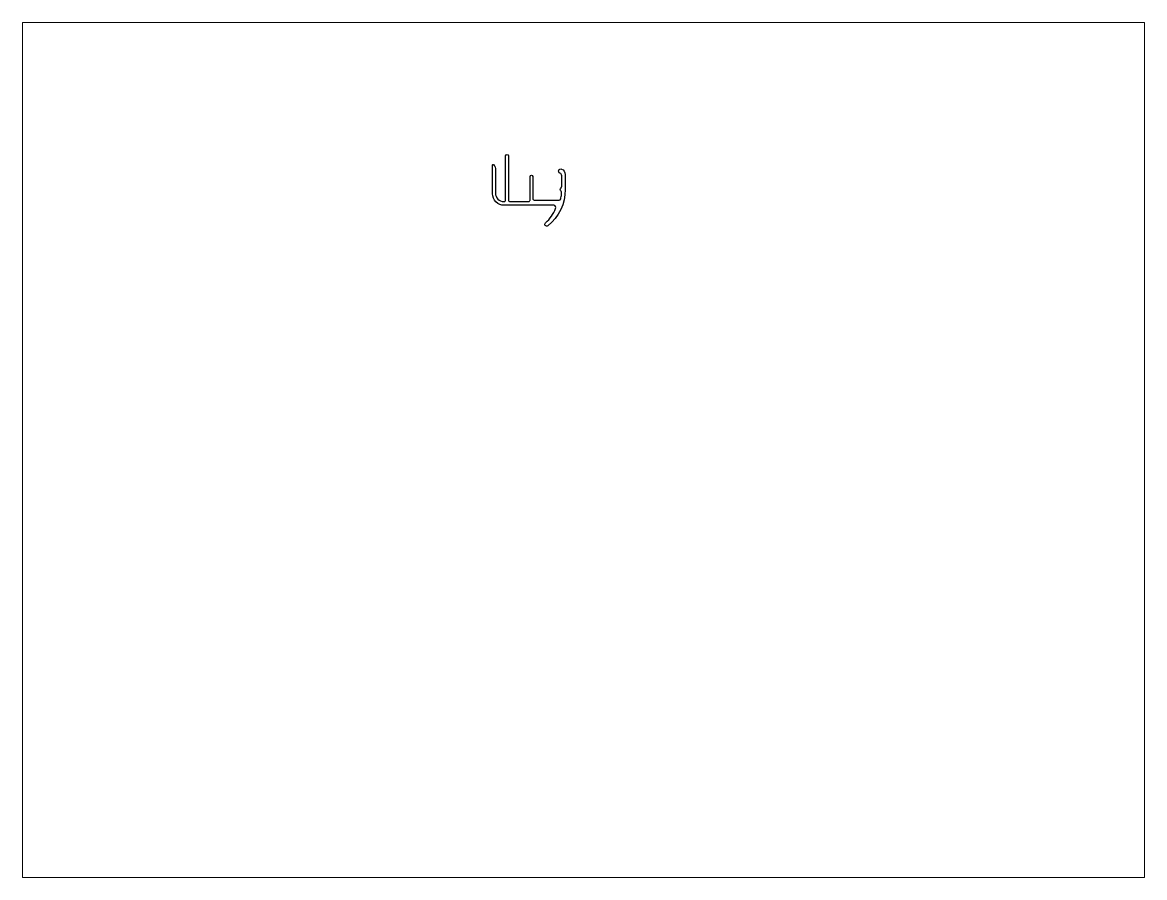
# Paper-space layout 'Layout1' of a CAD drawing. Extents: x 27 to 240, y 20 to 183.
# The model-space entities are those that its viewports show. They can reach past a viewport. Long polylines and large blocks are cut down to what shows.
import ezdxf

# ---------------------------------------------------------------- set-up
doc = ezdxf.new("R2010")
doc.units = 0
doc.header["$LTSCALE"] = 15
doc.layers.get('0').update_dxf_attribs({"linetype": 'CONTINUOUS'})

msp = doc.modelspace()

# ---------------------------------------------------------------- linework, layer by layer
at = {"ltscale": 0.5}
msp.add_lwpolyline([(184.24, 219.8, -0.226499), (178.3, 207.36, -1), (177.48, 208.37, 0.114313), (180.93, 213.32, 0.555377), (180.26, 214.4), (163.24, 214.4, -0.414214), (159.24, 218.4), (159.24, 228.2, -0.592453), (159.55, 228.37, -0.255924), (160.24, 227.1), (160.24, 218.6, 0.414214), (163.14, 215.7), (163.24, 215.7, 0.414214), (163.74, 216.2), (163.74, 231.4, -1), (164.74, 231.4), (164.74, 216.2, 0.414214), (165.24, 215.7), (171.64, 215.7, 0.414214), (172.14, 216.2), (172.14, 224.35, -1), (173.04, 224.35), (173.04, 216.7, 0.414214), (173.54, 216.2), (182.2, 216.2, 0.351442), (182.69, 216.59, 0.027488), (182.96, 218.19, 0.176808), (182.63, 219.53, -0.318802), (182.64, 220.1, 0.162278), (183.04, 221.3), (183.04, 224.52, 0.306667), (182.41, 225.45, -0.993879), (182.96, 226.85, -0.310029), (184.24, 224.98)], format="xyb", close=True, dxfattribs=at)

psp = doc.layouts.get("Layout1")

# ---------------------------------------------------------------- viewports
at = {"layer": '0', "color": 0, "linetype": 'BYBLOCK', "ltscale": 0.05}
psp.add_viewport(center=(133.35, 101.6), size=(213.36, 162.56), view_center_point=(190.51, 130.3), view_height=293.8955, dxfattribs=at)

doc.saveas('drawing.dxf')
